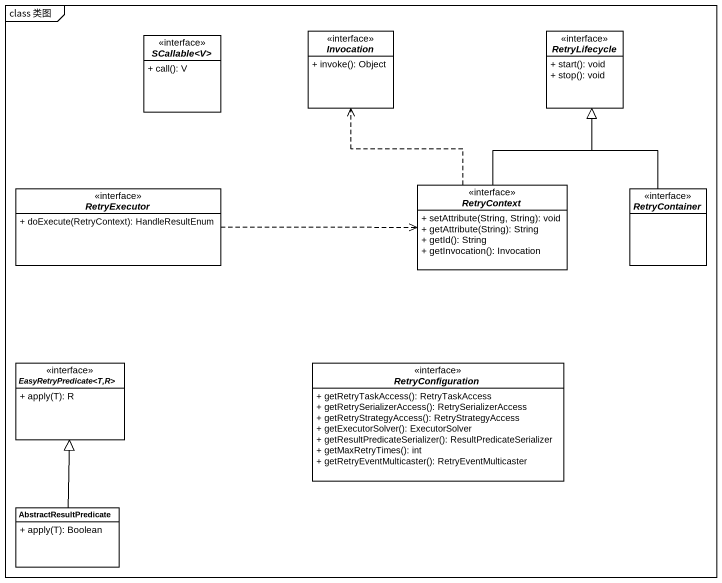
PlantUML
@startuml
mainframe class 类图
hide circle
hide empty members
skinparam classAttributeIconSize 0
interface "SCallable<V>" as SCallable_V #FFFFFF {
  + call(): V
}
interface Invocation #FFFFFF {
  + invoke(): Object
}
interface RetryLifecycle #FFFFFF {
  + start(): void
  + stop(): void
}
interface RetryExecutor #FFFFFF {
  + doExecute(RetryContext): HandleResultEnum
}
interface RetryContext #FFFFFF {
  + setAttribute(String, String): void
  + getAttribute(String): String
  + getId(): String
  + getInvocation(): Invocation
}
interface RetryContainer #FFFFFF
interface "EasyRetryPredicate<T,R>" as EasyRetryPredicate_T_R #FFFFFF {
  + apply(T): R
}
interface RetryConfiguration #FFFFFF {
  + getRetryTaskAccess(): RetryTaskAccess
  + getRetrySerializerAccess(): RetrySerializerAccess
  + getRetryStrategyAccess(): RetryStrategyAccess
  + getExecutorSolver(): ExecutorSolver
  + getResultPredicateSerializer(): ResultPredicateSerializer
  + getMaxRetryTimes(): int
  + getRetryEventMulticaster(): RetryEventMulticaster
}
class AbstractResultPredicate #FFFFFF {
  + apply(T): Boolean
}
RetryExecutor .right.> RetryContext
RetryContext .up.> Invocation
RetryContext -up-|> RetryLifecycle
RetryContainer -up-|> RetryLifecycle
AbstractResultPredicate -up-|> EasyRetryPredicate_T_R
@enduml
